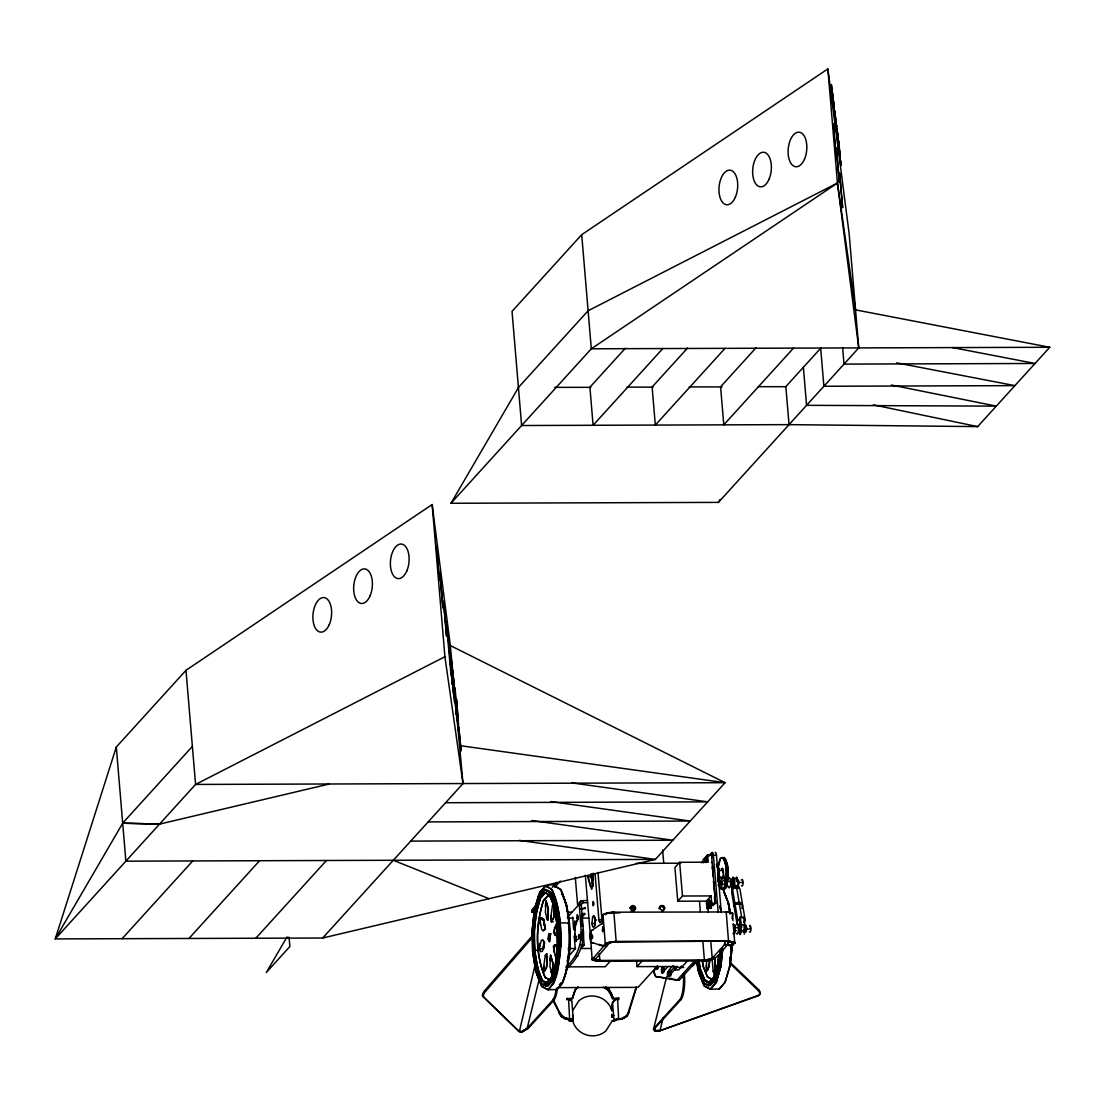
<?xml version="1.0" encoding="UTF-8"?>
<svg xmlns="http://www.w3.org/2000/svg" width="1105" height="1105" viewBox="0 0 1105 1105"><rect width="100%" height="100%" fill="white"/><g stroke="black" fill="none" stroke-linecap="round" stroke-linejoin="round"><path stroke-width="1.5" d="M710.405 905.603L710.805 906.542C704.258 906.404 711.067 893.406 709.866 905.423L715.612 903.379L711.523 854.704L707.642 854.717L705.777 856.762L706.178 862.439M711.178 905.05L711.413 907.992L709.465 908.006C711.648 907.592 709.576 899.774 710.211 902.177M731.234 885.008L731.759 883.434M708.236 902.44L708.236 903.987M710.17 903.987L710.17 902.44M736.634 881.334L736.621 880.091L737.339 881.017M723.706 878.088C723.305 876.458 724.134 865.602 721.178 869.096M719.258 884.276L719.493 887.066L721.04 888.42L724.659 888.406L724.673 885.851M593.302 875.478L593.33 873.254M713.195 875.077L712.463 865.878M739.977 929.885L740.461 932.399L741.165 926.17L740.612 925.286L739.853 926.584L739.411 925.672M534.35 910.064L532.196 930.438L532.665 951.654L535.538 970.218L540.29 982.566L545.981 986.295L551.547 980.729C560.884 952.676 561.423 920.299 550.055 892.771L544.254 889.345L538.646 895.52L534.35 910.064L538.411 896.031L543.881 889.456L549.613 892.163C561.616 919.471 560.691 951.93 551.865 980.08L546.257 986.24L540.456 982.815L535.607 970.48L532.665 951.654L532.209 930.092L534.309 910.382M731.772 882.301L731.082 880.644M553.785 905.188L557.113 924.747L557.445 946.944L555.276 965.217L551.174 978.229L545.939 983.478L540.58 979.955L536.105 968.325L533.397 950.853L533.19 925.147M735.833 878.102L736.869 877.37L738.471 887.218L738.195 888.434L736.607 887.55L734.645 888.227C735.391 879.663 733.209 874.207 732.159 879.635C733.665 877.08 733.775 887.232 733.361 883.406M739.922 934.374L739.521 933.117L739.908 934.36M741.717 927.482L740.253 917.081M745.281 927.689L743.72 917.219L743.32 918.476M718.816 872.964L718.402 868.42L716.385 864.497M725.916 886.984C726.026 889.276 721.109 889.898 725.267 888.517C728.982 879 729.922 866.361 724.189 857.563L723.057 858.06L724.037 857.521L725.861 859.538L727.408 864.884L728.098 872.259L727.297 882.218M744.19 932.302L744.162 925.479M723.444 874.248L722.421 868.35M723.554 887.439L723.513 888.517L721.593 889.345L719.756 886.997M718.789 883.655L718.333 880.657M737.007 880.119C738.983 877.508 739.604 885.492 737.56 886.362M741.303 880.105C743.444 876.735 743.858 887.826 741.427 885.754M657.42 966.212L657.544 968.381M669.616 974.527L670.086 971.999L674.589 967.041M718.885 884.401L718.789 885.133M719.327 876.127L718.678 867.812L716.965 866.693L717.905 866.541L719.203 870.091M711.592 862.328L711.62 862.66M711.8 857.867L712.034 852.549A4.047 1.105 89.8 0 1 713.402 855.27L718.209 912.509M719.314 876.224L718.112 880.257M746.165 928.946L745.364 925.355L744.756 926.929L745.516 926.612L745.93 930.714M559.6 947.993L559.31 923.932L556.368 905.119L551.077 892.163L545.345 889.456M543.812 965.811L545.29 955.563L546.851 953.795L546.74 966.695L544.282 971.585L543.812 965.811L544.282 971.585L546.519 967.745L547.182 956.502M553.398 921.763L551.45 921.763L550.981 915.99L552.445 905.741L554.006 903.973L552.445 905.741M554.876 915.976L555.235 910.106M709.617 961.599L708.885 967.207L706.648 971.046L706.454 960.867M726.082 880.699L725.294 879.083L725.736 880.713L724.493 880.989M737.67 881.873L736.4 879.373M732.104 918.794L732.601 913.172L728.941 911.957L613.855 912.191L607.916 912.758L602.999 914.622L602.557 920.755A4.047 1.105 89.8 0 1 601.7 923.67L590.926 931.073L590.581 941.101M574.973 934.001L574.282 936.764L575.291 948.781L568.357 956.405M612.419 1014.984L612.709 1017.153L612.488 1014.763M724.921 942.22L724.645 944.002M724.963 941.695L724.203 945.051L712.214 958.242L706.896 959.941L599.877 960.438L595.277 959.416L607.377 945.438A4.047 1.105 89.8 0 0 608.026 943.49M727.877 941.419L727.27 945.037C720.902 952.358 714.769 962.496 703.595 960.991L596.092 961.198L592.156 959.817L590.899 941.64M727.988 942.206L727.712 944.002M728.029 941.584L727.601 944.43L732.297 945.687L734.977 942.496L728.513 941.046L616.162 941.419L607.115 942.814L602.86 946.115L590.913 942.095M740.005 929.416L739.77 926.57M725.584 885.091L726.013 887.854L727.27 882.398L726.026 886.735L725.985 885.022L726.634 887.218L726.538 885.533M545.304 906.266L546.05 900.948L548.37 908.987L547.679 920.341L545.373 912.288L546.05 900.948L548.37 908.987L547.679 920.341L546.243 917.426M549.862 960.549L550.608 955.231L552.928 963.284L552.238 974.624L549.931 966.571L550.608 955.231L552.928 963.284L552.238 974.624L550.801 971.723M733.996 884.414L734.176 882.674L733.389 882.895M535.373 913.863L535.704 910.617M540.635 951.585L539.185 948.753L541.34 940.341L542.969 940.148L544.42 942.979L543.66 948.256L542.265 951.405L540.635 951.585L539.185 948.753L539.958 943.477M543.08 948.739L543.84 943.463L543.08 948.739L539.185 948.753M556.961 935.231L555.318 935.41L553.867 932.592L556.036 924.167L557.666 923.987M557.431 960.052L557.763 956.737M558.577 948.933L558.937 941.391M560.235 947.468L560.567 944.223M567.459 961.82L567.777 958.753M595.208 918.324L595.001 923.462L591.935 923.476L592.653 916.515L594.117 916.114C597.363 919.471 593.426 934.001 591.935 923.476M724.659 881.334L725.046 879.097L725.446 881.541L724.88 879.663M719.963 957.855L720.308 954.54L719.949 957.565M729.825 961.281L730.143 958.215M731.413 945.866L730.93 950.562L731.427 945.991M729.659 966.378L731.828 945.3L729.549 966.986M732.353 944.582L730.308 964.389L725.198 982.041L719.314 989.086L710.556 989.113L704.396 986.213L699.147 973.906L698.291 968.671M533.535 921.846L534.074 916.901L533.535 921.39M534.696 910.99L539.627 892.426L545.635 885.809L551.865 889.484C560.415 906.887 560.608 926.708 560.718 945.687C558.619 960.535 559.862 978.436 548.191 989.652L542.03 986.751L536.781 974.444L535.911 969.209M535.428 913.683L535.773 910.382M552.086 977.994L550.359 980.08L545.331 977.718C534.834 953.822 535.635 925.424 543.37 900.796L548.273 895.395L550.401 896.652L548.508 895.34L543.646 900.216C535.469 924.774 535 953.104 544.958 977.179L550.028 980.176L552.03 977.966M557.542 945.051L555.525 963.919L551.257 977.994M559.752 945.493L557.624 965.521L552.887 980.839M560.263 947.358L560.553 944.374M567.404 962.013L567.735 958.905M567.183 967.524C570.442 941.695 571.658 914.015 560.801 889.732L554.696 885.727L554.075 886.334M574.711 935.742L575.567 924.029L574.876 921.169M581.865 925.755L581.783 921.183L581.99 922.551M593.786 904.097C592.832 895.727 592.239 910.368 593.786 904.139M611.673 1010.688C610.844 1005.909 612.543 998.285 618.717 999.086L618.62 997.981L612.612 998.658L608.233 989.859L605.305 987.539M712.38 902.895L713.07 905.686L713.623 904.235M713.678 903.641L713.568 904.65M720.198 884.511C726.096 880.298 711.855 880.243 721.275 880.616M720.059 950.576L718.526 964.997L714.231 979.541L708.623 985.701L702.821 982.276L697.904 969.679M721.689 949.043L719.99 964.983L715.253 980.301M729.77 961.474L730.267 956.806M708.264 902.177L709.327 899.912L710.018 902.136M709.645 961.253L708.043 969.665L706.648 971.046L706.178 965.273M632.682 906.57L634.367 907.758L634.187 910.548M733.306 883.668L733.237 886.597M565.788 967.082C576.023 958.629 581.686 945.231 581.216 931.998L579.158 902.951M565.76 969.541C576.81 960.411 584.062 946.46 583.44 931.985L581.216 903.876L582.28 902.785L587.708 902.661M533.176 924.388L533.149 949.375M534.903 909.926L539.972 891.735L545.925 885.754L552.044 889.76C564.006 919.07 563.301 953.242 553.812 983.16L547.79 989.776L541.574 986.102L536.367 972.856L533.466 954.347L534.295 959.278M557.403 959.623L557.763 956.585M558.522 950.189L558.812 940.977M592.681 886.376L593.316 874.373M710.059 903.849L709.866 905.423L711.717 903.393L711.095 895.92L682.476 896.017L677.752 901.21L706.371 901.128L711.095 895.92M711.993 903.959L711.813 905.423L711.938 904.608M727.173 884.829L727.076 880.312M720.184 950.217L718.264 966.378L713.913 980.19L708.346 985.757L702.656 982.027M719.106 964.665L719.231 963.629M721.786 949.002L719.728 966.364L715.377 980.19L709.811 985.757L715.695 979.527M706.62 861.389L706.717 857.867L704.769 857.881L704.852 862.425L704.672 861.403M737.284 881.127L736.455 880.077M735.792 930.976L734.052 930.949L733.775 926.75M738.775 926.985L739.397 925.659M719.024 881.472L720.101 877.232L723.72 877.218L725.267 878.572L724.894 881.196L725.405 880.174M580.816 909.18L585.222 908.31M581.534 917.882L584.711 914.125M567.321 917.385L578.923 904.622L580.843 901.017M593.15 877.619L592.473 881.251M543.66 948.256L544.42 942.979L542.969 940.148M555.318 935.41L553.867 932.592L554.641 927.302M571.257 1020.509C572.059 1022.76 574.793 1018.755 572.017 1019.072M722.753 878.088L723.43 875.243L723.72 877.218M725.557 882.122C726.703 874.027 727.449 864.414 722.435 857.577L720.515 858.405L718.899 862.218L717.905 868.392L720.405 858.557L722.283 857.521L724.107 859.552L725.654 864.897L726.344 872.259L725.336 883.365L725.543 882.232M726.703 944.83L729.88 945.7L732.325 943.421L734.742 943.408L734.908 942.385L728.513 941.046L615.513 942.095C610.153 940.59 607.446 946.322 602.86 946.115M723.54 888.379L723.844 887.702L721.537 889.318L720.363 887.785M717.684 878.71L717.794 869.041L718.181 871.804M739.728 927.938L741.358 925.161M575.401 925.23L574.849 926.087L574.476 925.465M578.095 918.642L577.542 919.512L577.169 918.877M575.691 937.247L576.244 936.377L576.617 937.026M740.958 931.128C739.452 929.678 739.908 933.269 738.61 932.067M706.136 862.522L706.413 859.483M720.93 884.566L718.623 884.525L721.91 884.414M745.806 925.41L745.834 927.012M726.096 880.16L726.33 879.166M553.26 1001.185L561.451 1016.655L566.727 1019.39L572.846 1019.266L569.268 1018.92L568.674 1019.57L569.807 1021.31L573.163 1019.501M571.064 1020.136L573.385 1019.666M607.377 945.438L604.311 945.452L592.073 959.692L599.048 961.35L599.877 960.438L599.311 953.753M732.449 888.986L734.922 903.476L734.134 906.763L731.676 892.274L734.01 884.566L734.645 888.227M734.01 884.566L731.676 892.274M744.3 922.744L745.088 919.457L742.615 904.967L739.259 903.103L735.101 904.539L734.328 907.827L736.786 922.316L739.19 926.943L740.24 917.067M736.786 922.316L737.574 919.029L735.101 904.539M741.842 908.255L742.615 904.967M556.133 989.03A20.235 5.497 89.8 0 1 552.707 1000.205L525.455 1030.178L521.947 1031.932L519.336 1031.628L535.442 963.546M533.259 934.761L484.612 990.715A3.992 1.381 -57.9 0 0 482.609 996.075L519.488 1031.725L522.237 1031.863L527.182 1028.313L539.502 978.036M659.215 1030.44L655.334 1030.689L653.483 1029.349L666.647 976.779M658.856 1030.523L655.072 1030.647L653.58 1029.708L653.663 1028.534L679.658 999.776A20.235 5.497 89.8 0 0 683.277 974.61L684.437 974.61A20.235 5.497 89.8 0 1 680.818 999.776L655.293 1027.885L654.616 1029.75L655.403 1031.283L660.003 1030.633L663.235 1017.456M721.04 888.42L722.117 884.18L721.648 878.586L720.101 877.232M723.886 887.729L724.659 888.406L725.736 884.166L725.267 878.572L721.648 878.586M740.847 931.556L739.839 930.7M553.163 977.124L554.475 972.538M731.69 884.069L733.679 885.602M739.563 930.548C741.635 932.703 737.325 929.526 739.135 932.413L739.286 930.963L738.665 932.137M577.266 914.899C575.443 921.75 580.346 917.647 577.28 914.871M575.456 925.051L573.647 929.195L572.639 917.178M591.507 934.526C590.07 943.421 594.766 936.253 591.52 934.499M698.83 971.986L696.606 961.24M726.386 881.307L726.662 880.354C726.883 881.224 723.084 881.389 725.267 878.572M713.844 977.069L717.891 963.38L718.72 955.59L717.642 964.679L713.54 977.69L708.305 982.939L713.623 977.455M739.549 932.04L739.977 927.938L735.115 927.523L734.507 924.816M574.061 929.056L575.249 925.783L574.78 930.493L574.006 929.043L574.655 930.079M636.245 986.945L627.433 1014.929M636.328 987.925L628.773 1012.539C627.295 1019.653 618.261 1018.962 614.228 1020.509M582.943 941.612L582.818 935.742M594.559 926.28L595.084 920.009L593.689 915.852M116.301 747.035L55.25 938.918L322.674 938.021L655.389 859.4L725.087 782.685L450.343 645.569L432.138 504.543L185.985 670.307L116.301 747.035L125.873 861.168L655.389 859.4L519.35 840.394M739.687 927.73L741.593 925.175M731.593 882.246C734.217 879.014 730.129 883.392 731.842 881.5M731.855 881.458L732.159 880.505L731.399 882.315M566.879 999.914L566.782 998.81L572.197 998.796L574.862 990.674M575.705 989.307L572.197 998.796M726.151 884.912L726.413 885.823M727.85 878.737L726.952 881.348M725.446 880.671L726.096 878.765M711.04 855.256L712.034 852.549L708.623 856.306M724.41 886.445L725.129 884.704L724.659 888.406M739.024 927.523L739.356 927.067M723.057 877.342L723.388 878.489M743.941 922.136L745.088 919.457M744.88 926.266L745.585 925.286L746.4 927.136M577.653 919.512L575.567 924.029L577.929 919.194M744.632 931.114L744.162 931.943L744.922 930.949M664.064 968.118L663.746 971.972L664.064 968.118L661.854 968.132L661.425 969.568L661.674 972.524L663.359 972.856M741.013 925.562L738.872 926.888M737.284 904.028L739.079 902.039L736.607 887.55M744.287 934.153C743.582 935.604 746.718 926.902 745.115 924.774L741.552 924.567L740.419 934.526M572.652 1014.846L572.86 1017.47M575.387 989.707L577.818 987.29M576.354 988.353L573.896 992.953L572.804 998.133L566.782 998.81M626.949 1015.785L628.773 1012.539C626.88 1016.089 624.063 1019.432 619.615 1019.404L626.949 1015.785L622.129 1018.548L615.25 1019.363M549.13 895.022L549.296 894.732M739.01 926.736L738.748 925.686M661.854 968.132L662.047 972.966M827.866 68.897L837.452 183.029L855.532 309.87L1049.75 347.274L977.676 426.613L789.039 424.638L521.615 425.522L512.029 311.389L581.713 234.674L827.866 68.897L849.151 233.777L858.737 347.909L718.416 502.388L450.978 503.272L518.425 387.593M287.065 936.888L266.305 972.483L289.855 946.557L289.054 937.081M718.416 502.388L720.142 499.419M579.434 902.481L581.161 900.782L587.515 900.451M725.377 885.45L726.109 884.939M739.452 926.736L740.875 925.217M732.67 879.249L733.61 879.014M572.943 1010.177L578.758 1000.937C589.725 991.171 607.971 996.572 611.88 1010.702M611.742 1021.642L605.913 1030.882C594.96 1040.648 576.713 1035.247 572.804 1021.117M544.779 929.125L543.204 930.797L541.616 929.388L539.917 919.498L541.091 917.937L542.362 918.2L543.784 921.114L544.641 926.211L544.779 929.125L543.204 930.797M720.363 880.768L718.043 880.713L721.013 880.713M744.77 929.623L743.762 930.286M732.311 880.036L733.016 879.373M739.107 931.018L740.695 932.261L739.245 931.018M726.096 878.71L724.562 881.141M739.231 931.101L740.364 931.059M554.019 952.206L553.522 946.446L554.71 944.886L555.967 945.148L557.431 948.339L556.312 945.562L554.89 944.803L553.522 946.446L555.221 956.336M732.228 879.566L732.919 879.028M569.641 1019.57L568.578 999.252L570.898 999.984L567.473 999.252L567.376 998.147M725.723 879.58L726.261 880.92L724.258 880.602M540.414 925.258L539.917 919.498L541.284 917.854L542.707 918.614L543.909 921.598L544.641 926.211M576.258 941.294L576.133 936.377L576.23 941.294M550.304 980.563L552.017 978.505M559.31 984.9L561.299 982.525M563.177 980.259C572.335 956.64 571.092 929.968 566.644 905.327L561.464 892.702M548.191 989.652L556.948 989.624C568.619 978.408 567.376 960.507 569.476 945.659C569.365 926.681 569.186 906.86 560.622 889.456L554.392 885.782M733.347 924.305C736.165 924.042 735.378 931.777 734.217 933.822L733.168 933.421M710.556 989.113L716.427 982.069L720.888 966.405L722.767 948.283L720.778 967.013L716.178 982.621L710.156 989.237L703.94 985.563L697.973 969.941L696.62 961.295M725.543 979.721L726.151 978.989M734.273 883.075C735.433 879.525 730.764 881.873 733.927 881.721M483.576 996.682A3.992 1.381 -57.9 0 1 485.578 991.323L533.093 936.667M602.639 926.985L602.722 931.833L602.778 927.054M545.29 955.563L546.851 953.795M192.381 746.4L122.683 823.115L159.534 824.109L329.29 783.998M518.411 387.482L588.109 310.754L837.452 183.029L858.737 347.909M450.978 503.272L591.299 348.793L837.452 183.029M625.32 348.255L589.904 387.233L593.095 425.287L662.793 348.558M122.103 938.698L192.74 860.933M687.545 348.047L652.13 387.026L655.32 425.08L725.018 348.351M188.969 938.463L259.592 860.712M756.013 347.813L720.598 386.805L723.789 424.845L793.487 348.13M255.821 938.242L326.445 860.491M821.264 347.605L785.848 386.584L789.039 424.638M322.674 938.021L462.995 783.556L450.343 645.569M546.851 887.053L548.895 884.801L555.566 884.787M545.525 889.539L550.221 892.011M536.339 904.843L531.795 909.843L532.002 912.288L534.848 911.805M552.224 887.356L556.754 882.37M534.489 911.597L532.002 912.288L535.414 908.545M554.696 887.301L560.373 881.058M591.631 889.207L592.805 885.216L592.197 882.039M580.636 905.188L582.915 902.675L582.736 900.465M574.862 921.169L574.959 926.101M581.341 915.672L583.44 913.365M545.842 983.395L551.478 977.607M582.915 929.844L584.186 945.037L581.037 948.504L591.258 948.477M553.329 980.066L547.348 986.226M556.561 989.749L562.569 983.119L567.846 965.494L569.973 945.452L569.531 923.891L566.589 905.078L561.906 892.992M634.74 908.863L635.568 907.951M557.293 989.016A20.235 5.497 89.8 0 1 553.881 1000.191L528.356 1028.299L522.361 1031.089M707.642 854.717L708.264 862.19L679.644 862.287L674.92 867.48L677.752 901.21M610.803 960.618L605.236 966.737L567.763 966.861M704.769 857.881L702.918 859.925L703.167 862.908M659.947 907.868L659.119 908.78A2.472 2.279 42.3 0 1 661.135 906.418A2.472 2.279 42.3 0 1 663.815 908.462A2.472 2.279 42.3 0 1 662.144 911.1M663.87 908.766L664.685 907.854M681.799 966.488L678.65 969.955L674.754 969.969L677.904 966.502L637.019 966.626L642.571 960.507M617.004 999.749L617.612 999.086L618.662 1019.404M618.717 999.086L618.123 999.749L618.62 997.981M711.413 907.992L707.007 908.586L708.858 906.542L708.457 905.617M657.434 966.019L638.041 987.359L557.1 987.635M658.29 966.792C656.757 972.621 651.964 965.549 657.144 969.265M617.184 1018.92L612.626 1021.158L612.018 1020.523M662.24 972.856L667.876 966.668M673.498 965.811C671.246 966.143 663.622 976.06 669.381 976.737M676.149 968.063L668.069 976.834L667.876 971.999L670.086 971.999L669.713 975.577M687.296 961.074L681.523 967.428L679.078 967.718M654.713 970.77L653.608 970.77L653.787 972.303L655.624 976.544L676.992 980.259L694.948 960.494M676.992 980.259L679.202 980.259L697.172 960.48M692.31 966.447L697.863 960.328M704.424 960.093L703.595 960.991L710.004 960.356L715.28 958.242L704.424 960.093L702.877 941.709M718.927 989.21L724.935 982.58L730.212 964.955L732.339 944.747M739.646 928.601L740.019 926.667L738.955 927.689M613.855 912.191L607.142 912.923L602.999 914.622L605.305 943.836L616.162 941.419L613.855 912.191L608.703 913.338M725.543 912.495L729.3 911.998L732.67 913.269L732.947 920.686M654.119 1027.885L655.293 1027.885L654.934 1030.882L658.594 1031.269L758.859 995.163A3.992 2.832 44.4 0 0 758.748 989.804L730.391 962.621M660.003 1030.633L758.265 995.771A3.992 2.832 44.4 0 0 758.154 990.412L758.748 989.804M551.45 921.763L553.909 916.874L554.337 906.68L553.688 917.923L551.45 921.763L550.981 915.99M547.445 986.295L552.997 980.729C561.975 956.447 561.036 929.567 556.119 904.484L556.022 903.945M575.097 989.97L578.233 986.972M725.875 884.967L725.944 886.928M571.713 1001.227L570.898 999.984M736.634 880.326L736.593 879.414M732.062 879.718L731.123 879.262M580.429 908.628L585.194 908.282M617.612 999.086L614.919 999.832L612.529 1002.774L613.966 1019.998L614.85 1019.473M606.507 913.946L605.416 914.609L606.645 913.918M605.305 943.836L609.449 942.137L616.162 941.419M741.068 925.175L739.59 926.073L740.364 925.783M744.19 932.454L744.535 931.239M631.59 906.583L630.416 907.467L634.27 907.661M432.138 504.543L444.914 656.715L195.571 784.439L55.25 938.918L122.696 823.225L159.534 824.109M737.518 903.959L738.914 903.807M741.289 929.139L741.814 931.128M734.922 903.476L739.079 902.039L742.436 903.904L739.977 889.401L737.574 884.774L738.195 888.434M612.626 1021.158L614.85 1021.144M731.717 883.834L732.712 883.517L733.471 885.961M532.002 912.288L534.364 911.528M701.109 862.604L702.973 862.011M538.135 949.913L533.397 950.853L532.969 931.073M732.159 879.635C734.991 878.144 732.339 881.61 732.615 879.373M744.618 931.253L745.309 930.893M611.7 1017.346L611.659 1014.376M746.248 928.007L746.124 929.001M522.016 1031.131L528.356 1028.299L527.182 1028.313M734.314 884.774L733.126 885.837M608.938 913.269L620.016 912.854M581.727 913.835L584.683 914.097M718.789 883.751L721.164 883.268M736.676 880.215L736.924 881.03M741.082 925.368L740.419 925.617M725.902 880.588L723.996 880.699L725.888 880.133M634.505 908.158L630.057 908.351L634.643 908.586M679.119 967.51L680.915 967.455M733.029 886.058L731.924 885.533L732.615 884.055L733.126 884.829M718.126 885.022L721.468 884.953M630.472 907.385L633.938 907.316M718.402 884.981L721.109 885.008M721.524 880.947L718.554 880.961L720.902 881.044M1049.75 347.274L591.299 348.793L581.713 234.674M554.641 387.358L590.885 387.344M627.115 387.109L653 387.137M689.23 386.916L722.021 386.916M758.237 386.681L785.848 386.695M445.577 802.727L707.656 801.857L571.63 782.851M428.146 821.913L690.238 821.043L550.801 801.567M410.729 841.098L672.821 840.228L531.671 820.504M713.402 855.27L716.468 855.256L721.275 912.495M705.777 856.762L706.758 856.762M636.3 863.35L680.86 863.198M725.654 864.897L727.408 864.884M718.582 870.547L723.264 870.533M588.675 880.575L588.067 876.721L591.134 876.721L592.473 882.564M727.256 881.362L732.118 881.776L731.676 885.879L730.612 885.464M738.692 882.522L742.974 882.508M718.83 882.674L721.814 882.674M593.316 883.682L590.25 883.682L589.131 882.039M722.117 884.18L725.225 884.124M588.067 876.721L590.305 885.823L593.371 885.809M711.717 903.393L715.612 903.379L713.443 881.417M578.923 904.622L581.133 904.622M659.782 906.418L663.028 906.404M568.15 912.164L571.589 912.15M576.962 917.758L578.067 917.758M568.578 918.145L573.094 918.131M581.893 918.089L588.703 918.075M539.917 919.498L543.812 919.484L545.511 929.374M595.084 874.179L598.896 919.65L601.963 919.636L602.17 921.031M595.084 920.009L596.617 919.995M560.221 922.924L568.992 922.896M601.7 923.67L602.902 923.67M557.845 923.932L559.31 923.932M568.067 923.904L569.531 923.891M574.269 924.346L576.492 924.333M573.647 929.195L574.752 929.195M739.659 929.029L740.419 929.029M602.059 930.065L604.476 930.051M592.722 930.244L591.52 930.258C589.531 933.974 589.338 939.54 591.727 943.09L592.943 943.076M553.867 932.592L557.763 932.579M574.282 936.764L575.387 936.75M579.006 938.753C581.672 937.261 577.97 930.949 578.592 937.137L580.802 937.137M548.094 938.946C551.644 950.535 549.53 922.15 548.094 938.946L550.041 938.932M575.539 939.54L577.763 939.526M580.291 945.051L584.186 945.037M724.203 945.051L727.27 945.037M603.233 945.977L605.651 945.977M730.253 945.562L732.67 945.548M553.522 946.446L557.417 946.433M729.88 945.7L732.297 945.687M568.136 948.546L575.636 948.518M575.885 955.949L578.108 955.949M592.321 958.643L595.388 958.643L596.023 959.914L599.877 960.438M683.746 967.428L681.523 967.428L681.412 966.06M669.395 971.53A2.569 0.704 89.8 0 0 669.423 972.676L670.583 972.676L670.859 975.908M666.066 977.966L655.624 976.544L653.608 970.77M618.027 998.644L612.612 998.658L610.637 993.492L605.25 987.331L608.993 988.851M552.707 1000.205L553.881 1000.191M679.658 999.776L680.818 999.776M613.026 1015.467L614.131 1015.467M613.966 1019.998L616.189 1019.998M717.822 881.196L720.792 881.182M718.706 884.138L721.952 884.166M718.305 880.63L720.667 880.671M631.093 906.846L633.538 906.929M734.922 885.658L738.485 885.851M734.839 887.37L738.402 887.564M738.195 903.766L740.212 904.608M739.963 917.412L743.872 917.523M721.095 881.887L722.629 882.039M734.314 930.217L735.999 930.438M459.818 745.613L725.087 782.685L195.571 784.439L185.985 670.307M520.4 1031.227L517.927 1030.495L482.609 996.075M669.354 978.533L679.202 980.259M952.275 347.536L1035.026 363.476L844.013 364.111L842.618 347.578M896.68 362.868L1014.901 385.631L823.888 386.267L820.683 348.227M568.674 1019.57L564.821 1018.824L561.451 1016.655L559.089 1013.437L559.683 1012.774L553.122 998.989M891.376 385.01L996.296 406.129L806.567 405.328L803.376 367.288M873.351 404.844L977.676 426.613M519.64 1031.172L517.927 1030.495L518.894 1031.103M598.91 944.374L605.278 946.115M736.69 877.301L737.242 878.613L733.692 878.406L733.14 877.108M393.311 860.27L489.032 898.71M732.974 886.472L732.491 885.934M552.168 895.63L554.24 896.611L552.155 895.382M547.707 983.174L542.61 980.757L537.997 969.955L534.861 950.853L534.419 930.852L536.353 912.205L540.262 898.462L545.732 892.412L540.787 897.37C532.002 923.711 531.546 954.043 542.03 979.942L547.403 983.464M708.567 982.884L703.112 979.652L698.512 967.883M551.285 892.633L556.368 905.119M546.202 983.422L540.732 980.19L536.146 968.422M546.436 985.48L544.13 984.127L546.271 985.522M744.811 927.192L746.151 928.587M484.612 990.715L485.578 991.323M722.974 889.069L728.264 902.44L730.06 914.056L728.195 902.163M591.603 889.207L590.305 885.823M708.167 982.842L702.946 979.403L698.471 967.787L697.476 961.322M739.742 930.313L740.889 930.852L739.784 929.388M570.857 1000.039L571.879 1001.558L573.274 1020.136M605.913 986.889L608.827 989.196L613.206 997.995L611.245 992.829L608.012 988.257M750.682 927.123C748.43 920.866 752.837 933.697 749.37 931.971M717.587 955.797L719.189 957.206M729.797 963.242L758.154 990.412M737.574 919.029L740.378 921.929M716.592 864.428L718.733 870.878L717.863 880.809L718.816 873.074M599.849 922.509L599.241 921.46M730.971 884.276L731.855 885.243L731.731 884.483M571.216 1020.385L572.418 1021.075L569.558 1021.241L568.965 1020.357M722.269 870.215L722.863 871.472M744.936 931.695C746.828 934.043 746.856 927.413 746.207 926.17M713.167 971.171L714.604 974.085L715.432 965.742L714.424 957.593L715.294 962.745L714.604 974.085L713.167 971.171L712.228 960.01M731.69 879.884L732.118 881.776M714.092 980.867L714.548 981.917M712.159 979.762L713.278 982.386M724.162 892.398L727.38 900.547L724.272 892.453M724.797 879.925L725.281 881.624M722.988 888.917L728.955 904.539L730.322 913.227L727.905 901.901M712.504 866.831L713.126 876.044L712.518 868.544M733.25 933.504L734.494 933.38L735.115 927.523M713.512 979.693L714.507 982.248M712.048 979.693L713.043 982.248M702.297 960.894L703.07 965.839L707.324 976.64L712.394 979.638L714.41 977.428L712.725 979.541L707.697 977.179L703.415 967.137L702.297 960.342M578.979 938.725L578.592 937.137M554.337 907.025L549.765 895.395L544.309 892.177C533.328 901.376 535.359 917.937 532.969 930.548L534.889 912.205L538.798 898.462L543.964 892.274L549.365 894.829L553.978 905.63L557.113 924.747L557.459 946.488M750.254 925.603L750.834 929.043L746.552 929.056L746.469 927.468M739.079 902.039L739.88 904.166M736.676 879.621L736.98 881.514M741.165 929.83L741.869 930.576A1.547 1.216 -20.9 0 0 741.925 932.012M568.564 1018.782L568.923 1020.177M591.741 880.561L591.078 873.834M710.377 905.492L710.197 904.208M708.429 905.492L708.25 904.221M739.259 903.103L741.717 917.592M731.648 886.956L732.394 891.293M698.857 960.231L700.363 969.417L704.976 980.218L709.769 982.925L704.41 979.403L699.935 967.787L698.954 961.433M697.2 962.054L697.738 965.356M657.586 968.629L657.406 966.405M555.442 905.63L555.594 906.556M534.834 962.593L535.373 965.894M556.354 910.437L556.851 913.614M598.896 919.65L599.904 922.523L602.197 920.244A4.047 1.105 89.8 0 1 602.626 920.092M444.914 656.715L462.995 783.556M448.727 640.154L453.575 694.258L449.265 646.743M455.053 687.835L459.293 737.367L452.691 670.072L456.918 719.438L456.572 716.841M447.649 634.546L448.271 639.201L446.13 620.623L450.992 674.727L450.633 672.033M454.086 691.26L451.959 667.158L452.235 670.348M454.708 698.291L453.865 691.923L454.666 702.421L451.199 658.787L456.282 714.617L455.882 711.661M458.395 730.585L454.127 685.528M831.996 89.312L831.844 88.124L833.253 105.735L833.115 104.602M832.093 90.734L832.507 96.121M833.902 104.906L834.275 109.796M835.891 119.892L836.734 127.172L836.582 125.307M837.852 135.998L839.786 157.007L837.59 133.18L839.206 152.476M838.156 137.711L838.267 138.512M838.64 141.454L838.529 140.597L840.159 159.949L840.049 159.092M838.239 142.835L837.162 130.487L837.645 135.901M833.018 103.179L831.388 84.477L834.04 110.901M833.515 107.047L832.355 92.102L833.764 109.74M834.123 112.558L834.261 113.635M834.482 115.417L834.593 116.191L832.963 96.922L835.753 125.293L835.615 124.216M834.786 117.047L834.22 110.569M835.38 121.481L835.518 122.558M836.651 132.393L835.173 114.879M837.231 136.965L835.283 115.749M837.701 140.653L837.811 141.523L834.731 110.749L834.883 112.613M838.819 149.41L838.93 150.308L836.968 128.373L838.308 145.363L837.908 140.238M839.482 153.706L839.192 150.584M544.309 925.244L543.812 919.484M840.504 161.965L839.952 156.344M459.1 730.93L461.13 750.93L458.796 727.573M840.104 158.167L840.877 165.64L840.532 160.916L840.698 163.623L840.656 162.476M712.987 874.58L713.098 875.851M839.786 154.424L840.035 156.924M833.792 106.011L833.211 99.45L834.386 110.735M458.257 722.919L458.672 727.794M714.479 896.583L714.963 902.481M710.018 902.274L710.059 903.697M707.642 903.821L708.36 912.329M710.777 941.239L712.214 958.242M706.371 901.128L707.007 908.586M699.52 901.597L700.349 911.625M679.644 862.287L682.476 896.017M674.464 966.585L674.754 969.969M662.627 849.952L663.704 862.867M671.025 974.43L670.749 971.198A2.569 0.704 89.8 0 0 670.597 970.204M669.423 972.676L669.685 975.908M636.591 961.571L637.019 966.626M597.998 872.494L601.963 919.636M592.57 873.53L593.136 880.215M585.332 875.312L590.609 938.242M585.084 907.509L585.18 908.614M584.573 913.324L584.669 914.429M581.769 916.335L582.625 926.46M575.304 877.342L577.611 904.815M457.829 717.822L458.478 724.01M839.883 155.17L839.109 145.238L839.731 153.263M458.161 720.253L456.558 699.603L457.857 716.496M733.195 923.932L734.742 943.408M726.192 911.818L728.513 941.046M710.874 907.15L710.971 908.49M568.799 924.705L568.868 928.007M544.282 941.501L544.351 944.858M703.07 965.052L703.07 965.839M540.704 965.59L540.704 966.378M549.82 937.026A4.752 1.285 89.8 0 1 550.442 933.642M712.435 867.757A9.102 2.472 89.8 0 1 713.001 873.654M715.101 852.535A4.047 1.105 89.8 0 1 716.468 855.256M630.14 907.854A2.472 2.279 42.3 0 1 634.09 907.398A2.472 2.279 42.3 0 1 633.082 911.183M632.032 911.183A2.472 2.279 42.3 0 1 631.038 910.727M670.583 972.676A2.569 0.704 89.8 0 1 670.555 971.53M671.08 978.229A2.569 0.704 89.8 0 1 669.975 978.519M736.4 924.609A5.055 1.367 89.8 0 1 738.485 928.863A5.055 1.367 89.8 0 1 736.469 933.407M728.54 878.447A5.055 1.367 89.8 0 1 730.377 879.939A5.055 1.367 89.8 0 1 730.115 886.776A5.055 1.367 89.8 0 1 728.236 886.169M609.187 989.9A10.111 9.337 42.3 0 1 603.344 987.166M550.552 935.12A4.752 1.285 89.8 0 1 550.953 933.684M581.313 935.023L580.595 940.355L582.818 940.341L583.44 931.985L581.216 931.998L581.313 935.023M568.895 947.98L568.564 951.101L568.895 948.062M732.449 942.689L732.325 943.421L731.703 942.206L727.85 941.722L732.449 942.689M436.365 545.58L439.362 580.001L436.365 545.58M439.901 573.371L442.898 607.805L439.901 573.371M443.533 601.396L446.517 635.831L443.533 601.396M833.294 124.202L836.292 158.623L833.294 124.202M836.375 147.932L839.372 182.366L836.375 147.932M839.634 173.14L842.618 207.56L839.634 173.14M721.897 884.456L718.623 884.525L721.91 884.511M569.268 1018.92L563.647 1017.249L559.683 1012.774L562.044 1016.006L565.429 1018.161L569.268 1018.92M720.792 910.769L720.018 905.782L720.764 910.7M448.409 637.751L448.036 634.988L452.29 684.52L448.409 637.751M718.374 882.025L718.043 878.737L718.374 882.025M406.778 570.995A17.362 9.268 -84.4 0 0 401.571 544.061A17.362 9.268 -84.4 0 0 390.852 568.937A17.362 9.268 -84.4 0 0 406.778 570.995M370.065 595.857A17.362 9.268 -84.4 0 0 364.857 568.923A17.362 9.268 -84.4 0 0 354.139 593.799A17.362 9.268 -84.4 0 0 370.065 595.857M329.304 624.505A17.362 9.268 -84.4 0 0 324.096 597.584A17.362 9.268 -84.4 0 0 313.378 622.447A17.362 9.268 -84.4 0 0 329.304 624.505M769.052 179.203A17.362 9.268 -84.4 0 0 763.845 152.283A17.362 9.268 -84.4 0 0 753.127 177.145A17.362 9.268 -84.4 0 0 769.052 179.203M735.378 197.118A17.362 9.268 -84.4 0 0 730.156 170.184A17.362 9.268 -84.4 0 0 719.438 195.06A17.362 9.268 -84.4 0 0 735.378 197.118M804.509 159.12A17.362 9.268 -84.4 0 0 799.302 132.199A17.362 9.268 -84.4 0 0 788.583 157.076A17.362 9.268 -84.4 0 0 804.509 159.12M660.003 908.227A2.472 2.279 42.3 0 0 663.953 909.705A2.472 2.279 42.3 0 0 663 905.658A2.472 2.279 42.3 0 0 660.003 908.227M630.941 908.572A2.472 2.279 42.3 0 0 635.002 909.636A2.472 2.279 42.3 0 0 633.621 905.672A2.472 2.279 42.3 0 0 630.941 908.572"/></g></svg>
